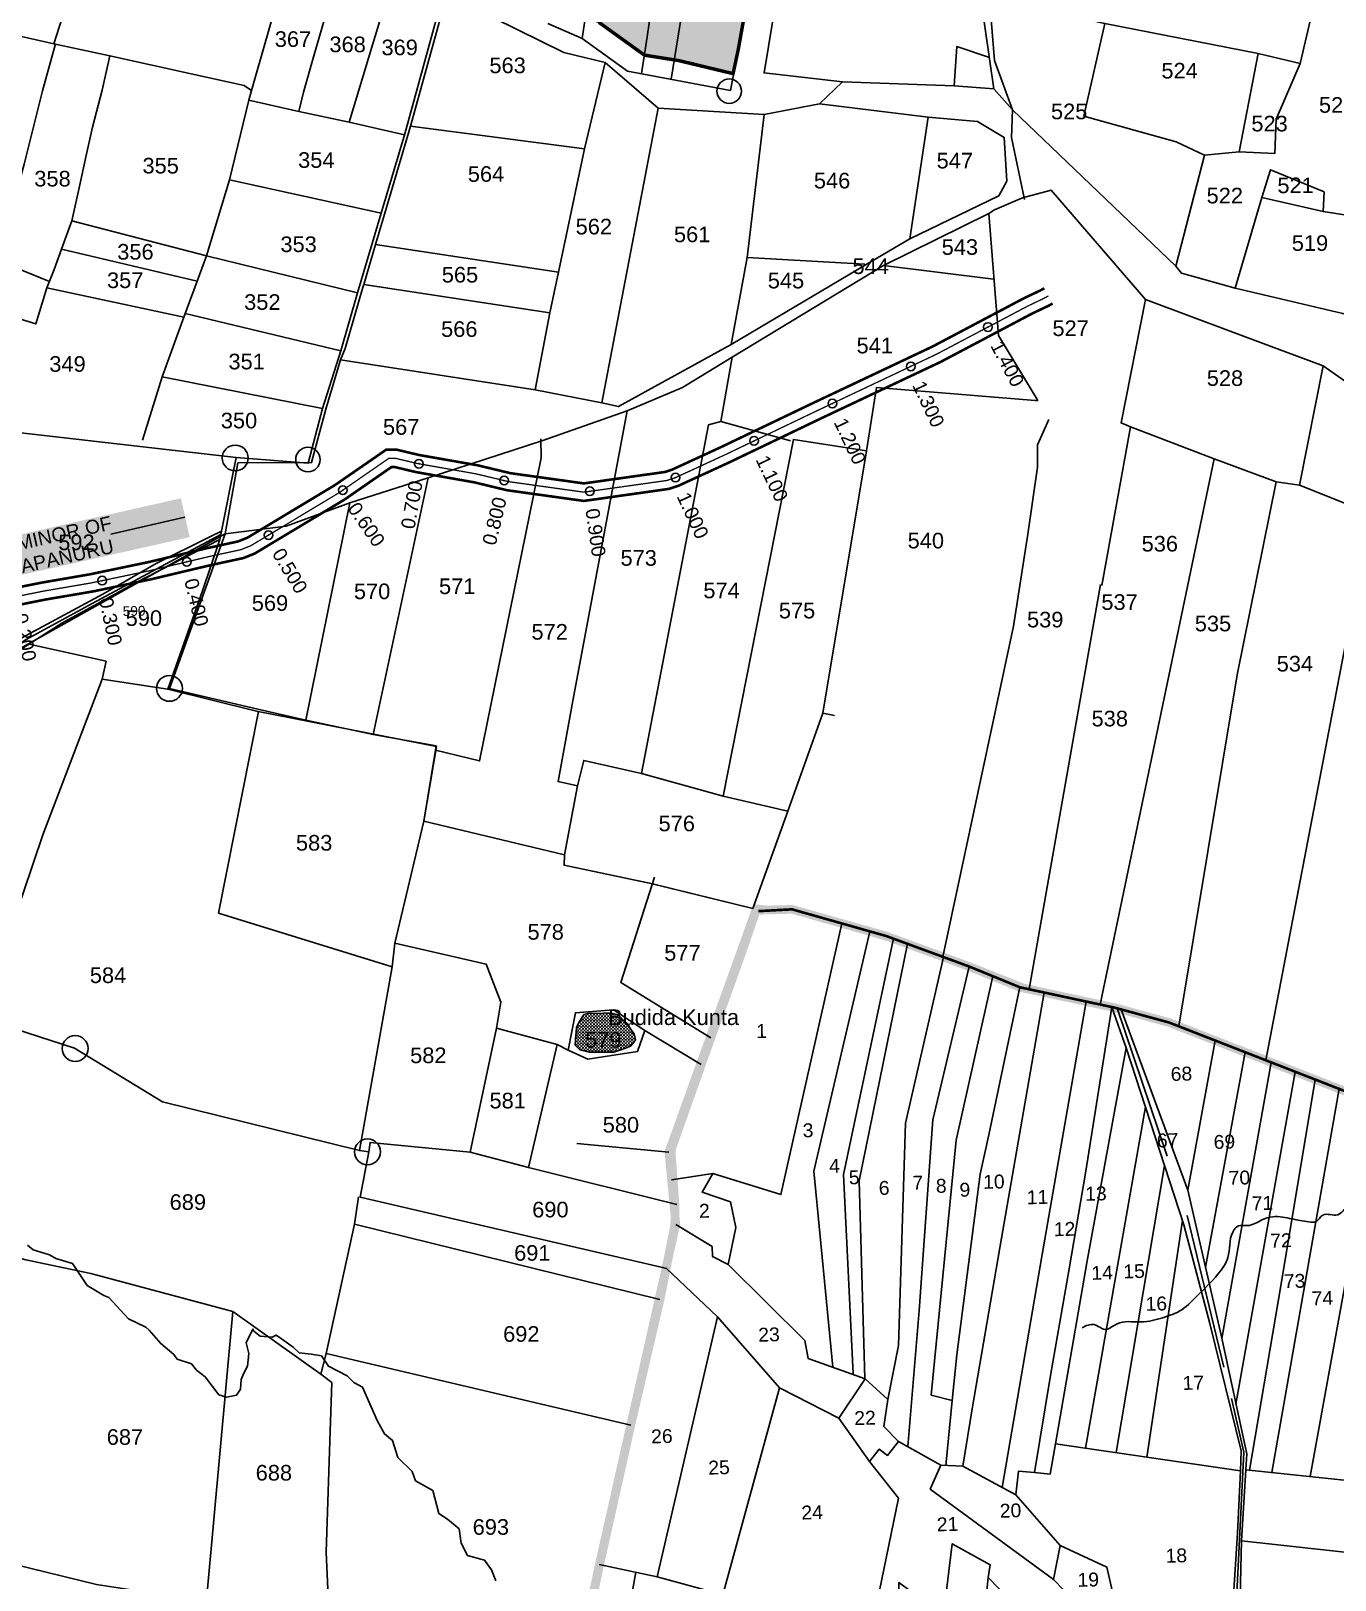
# Model space of a CAD drawing. Header units: inches. Extents: x 192867 to 224088, y 1602358 to 1617481.
# Drawn here: x 199522 to 201025, y 1608818 to 1610603 of the extents above; entities that cross this region are included whole.
import ezdxf
from ezdxf.enums import TextEntityAlignment as Align

# ---------------------------------------------------------------- set-up
doc = ezdxf.new("R2010")
doc.units = ezdxf.units.IN
doc.header["$LTSCALE"] = 15
doc.header["$MEASUREMENT"] = 0
doc.header["$PDMODE"] = 32
doc.header["$PDSIZE"] = 10
doc.linetypes.add('ACAD_ISO03W100', pattern=[30, 12, -18])
doc.linetypes.add('HIDDEN2', pattern=[0.1875, 0.125, -0.0625])
for name, color, linetype in [('BOUNDRY STONES', 240, 'Continuous'), ('CANAL1', 7, 'Continuous'), ('CS', 134, 'Continuous'), ('CSMark', 72, 'Continuous'), ('PAPER SIZE', 5, 'Continuous'), ('PLOTS', 7, 'Continuous'), ('PLOTS NO', 7, 'Continuous'), ('ROADS', 1, 'Continuous'), ('STREAMS', 4, 'Continuous'), ('STRUCTURE', 5, 'Continuous'), ('VILLAGE BOUNDRY', 5, 'Continuous'), ('wells', 7, 'Continuous'), ('WUA 8', 3, 'Continuous')]:
    doc.layers.add(name, color=color, linetype=linetype)
doc.styles.get("Standard").update_dxf_attribs({"font": 'arial.ttf'})
doc.dimstyles.get("Standard").update_dxf_attribs({"dimtxt": 0.18, "dimasz": 0.18, "dimexe": 0.18, "dimexo": 0.0625, "dimgap": 0.09, "dimtad": 0, "dimtih": 1, "dimtoh": 1, "dimdec": 4, "dimzin": 0, "dimdsep": 46, "dimtxsty": 'Standard', "dimcen": 0.09, "dimadec": 0, "dimazin": 0, "dimtfac": 1, "dimtdec": 4, "dimtofl": 0, "dimtmove": 0, "dimatfit": 3, "dimfxl": 1, "dimtolj": 1, "dimtzin": 0, "dimarcsym": 0})

msp = doc.modelspace()

# ---------------------------------------------------------------- hatches: boundary and pattern name
at = {"layer": 'PLOTS NO', "true_color": 0x105689}
h = msp.add_hatch(color=146, dxfattribs=at)
h.dxf.hatch_style = 1
h.paths.add_polyline_path([(199674.5, 1611149.4), (199736.3, 1611275.9), (199742.2, 1611294.1), (199770.7, 1611361.8), (199772.1, 1611382.8), (199782.3, 1611412.1), (199801.5, 1611485.1), (199812.2, 1611522.1), (199814.6, 1611531), (199818.7, 1611556.1), (199835.7, 1611647.9), (200091.5, 1611608.6), (200076, 1611546.1), (200426, 1611497.6), (200442.3, 1611554.6), (200396.8, 1611561), (200400.2, 1611567), (200369.2, 1611692.5), (200362.2, 1611706.7), (200308.4, 1611780.8), (200222.9, 1611904.7), (200200.1, 1611944.1), (200325.7, 1611937.7), (200443.2, 1611931.5), (200448.2, 1611837.9), (200553.9, 1611828.1), (200547.4, 1611796.6), (200662.7, 1611775.2), (200821.2, 1611746.7), (201020.6, 1611710), (201005.5, 1611627.1), (200997.2, 1611581.4), (200990.9, 1611546.1), (200976.3, 1611469.5), (200956.9, 1611385.6), (200969.4, 1611398), (200945.6, 1611301.1), (200923.3, 1611207.3), (200899, 1611087.6), (200705.6, 1611119.9), (200696.3, 1611119.8), (200665.7, 1611125.5), (200662, 1611009), (200531.7, 1611019.3), (200445.4, 1611029.4), (200396.9, 1611033.9), (200256.1, 1611060.8), (200115.3, 1611087.6), (200107, 1611049.7), (200102.3, 1611066.5), (200076.8, 1610920.8), (200127.6, 1610909.3), (200165.9, 1610900), (200201.7, 1610891.9), (200273.9, 1610879.3), (200312.1, 1610872.5), (200387.2, 1610859.2), (200337.4, 1610582.4), (200331.4, 1610554.3), (200268.4, 1610569.4), (200229.2, 1610575.6), (200176.7, 1610613.4), (200160.9, 1610619.5), (200132.1, 1610629.1), (200121.2, 1610635.1), (200084.5, 1610658.3), (200012.6, 1610697.5), (199998.7, 1610696.3), (199971.4, 1610708), (200002.5, 1610879.2), (200002.4, 1610902.2), (200030, 1611045.8), (200035.4, 1611082.6), (200001, 1611090.9), (199972.5, 1611097.7), (199942, 1611104.3), (199914.6, 1611110.2), (199857.7, 1611121.6), (199855, 1611104.5)])
at = {"layer": 'wells'}
h = msp.add_hatch(dxfattribs=at)
h.set_pattern_fill('DASH', color=4, scale=14.585985, angle=-0.032)
h.set_pattern_definition([(359.9679704, (169158.6997, 1606507.6775), (1.82426713, 1.82222866), [1.82324818, -1.82324818])])
h.paths.add_polyline_path([(200159.2, 1609469.7), (200165.6, 1609471.1), (200173.5, 1609470.9), (200181.9, 1609471.2), (200190.2, 1609471.5), (200199.3, 1609469), (200204.7, 1609463.5), (200208.8, 1609459.5), (200214.6, 1609451), (200217.2, 1609447.4), (200219, 1609440.4), (200215.8, 1609436.4), (200213.3, 1609433.1), (200207.5, 1609430.8), (200200.8, 1609428.6), (200193.8, 1609426.3), (200182.8, 1609426.3), (200177.1, 1609426.3), (200165.3, 1609426.4), (200154.6, 1609429), (200149.5, 1609434.3), (200149.8, 1609441.4), (200150.4, 1609449.8), (200150.7, 1609454.6), (200153.3, 1609459.5)])

# ---------------------------------------------------------------- linework, layer by layer
at = {"layer": 'BOUNDRY STONES', "color": 1}
for centre, radius in [((200326.9, 1610534.1), 14.1), ((199757.5, 1610111.2), 14.9), ((199841.3, 1610109.4), 14.1), ((199681.7, 1609845.6), 14.9), ((199573, 1609430.4), 14.9), ((199910, 1609311.3), 14.9)]:
    msp.add_circle(centre, radius, dxfattribs=at)
at = {"layer": 'CANAL1', "color": 200, "const_width": 3}
for points in [[(199487.3, 1609958.1), (199534.9, 1609967.6), (199590, 1609977.1), (199656.7, 1609991), (199726.6, 1610007.6), (199760.8, 1610015), (199771.3, 1610019.2), (199804, 1610038.8), (199872.5, 1610080), (199917.1, 1610110.8), (199931.5, 1610120.8), (199943.5, 1610120.8), (199969.7, 1610114.6), (200036.8, 1610102.8), (200074.7, 1610093.7), (200159.4, 1610081.9), (200252.9, 1610095.1), (200261.1, 1610097.8), (200316.9, 1610123.5), (200426.8, 1610176.1), (200561.1, 1610239.6), (200666.5, 1610295.3), (200685.8, 1610304.5), (200690.1, 1610306.8)], [(199490, 1609938.2), (199538.6, 1609948), (199593.7, 1609957.4), (199661, 1609971.5), (199731, 1609988.1), (199766.7, 1609995.8), (199780.2, 1610001.2), (199814.3, 1610021.7), (199883.4, 1610063.2), (199928.4, 1610094.4), (199937.7, 1610100.8), (199941.2, 1610100.8), (199965.7, 1610095), (200032.7, 1610083.2), (200071, 1610074), (200159.4, 1610061.7), (200257.5, 1610075.6), (200268.4, 1610079.2), (200325.4, 1610105.4), (200435.4, 1610158.1), (200570.1, 1610221.7), (200675.5, 1610277.4), (200695, 1610286.7), (200699.7, 1610289.3)]]:
    msp.add_lwpolyline(points, dxfattribs=at)
at = {"layer": 'CANAL1', "color": 1, "linetype": 'HIDDEN2', "ltscale": 4, "const_width": 1.5}
msp.add_lwpolyline([(199488.7, 1609948.1), (199536.8, 1609957.8), (199591.8, 1609967.2), (199658.9, 1609981.3), (199728.8, 1609997.9), (199763.7, 1610005.4), (199775.7, 1610010.2), (199809.1, 1610030.2), (199877.9, 1610071.6), (199922.7, 1610102.6), (199934.6, 1610110.8), (199942.3, 1610110.8), (199967.7, 1610104.8), (200034.7, 1610093), (200072.8, 1610083.9), (200159.4, 1610071.8), (200255.2, 1610085.3), (200264.8, 1610088.5), (200321.1, 1610114.4), (200431.1, 1610167.1), (200565.6, 1610230.7), (200671, 1610286.3), (200690.4, 1610295.6), (200694.9, 1610298.1)], dxfattribs=at)
at = {"layer": 'CS'}
for p in [(200625.2, 1610262.2), (200536.2, 1610216.8), (200445.8, 1610174), (200355.5, 1610130.9), (199969.3, 1610104.5), (199881.5, 1610074.1), (200067.4, 1610085.2), (200166.3, 1610072.8), (200264.9, 1610088.6), (199795.9, 1610022.3), (199701.8, 1609991.5), (199604.1, 1609969.8)]:
    msp.add_point(p, dxfattribs=at)
at = {"layer": 'PLOTS'}
for points in [[(200455.4, 1611342.7), (200477.5, 1611223.8), (200519.8, 1611020.9), (200587.2, 1610808.9), (200605.7, 1610734.2), (200617, 1610640.8), (200631.9, 1610536.6)], [(200667.3, 1610409.1), (200652.2, 1610480.8), (200653.6, 1610512.6), (200632.9, 1610569.3), (200627.2, 1610635.4), (200613.8, 1610736.3), (200569.5, 1610901), (200531.7, 1611019.3), (200519.8, 1611020.9), (200445.4, 1611029.4), (200396.9, 1611033.9), (200403.1, 1611081.6), (200415.3, 1611149.2)], [(200001.3, 1610645.7), (200136.3, 1610578.7), (200183.8, 1610567), (200245.1, 1610514.5), (200367.4, 1610507.2), (200430.8, 1610519.4), (200457.5, 1610544.7), (200367.2, 1610555.1), (200401.4, 1610763.6)], [(200005.5, 1610713.8), (200003.3, 1610698.1), (200012.7, 1610698), (200094.7, 1610652.5), (200131.7, 1610629.8), (200176.7, 1610613.4), (200231.5, 1610574.7), (200250.6, 1610572.1), (200286.1, 1610566.7)], [(199745.8, 1610023.8), (199760.5, 1610105.6), (199845.6, 1610106), (199861.9, 1610167.4), (199878.9, 1610224.3), (199884.4, 1610237.4), (199904.1, 1610306.7), (199905.8, 1610311.1), (199919.3, 1610357.2), (199932, 1610399.8), (199959.6, 1610493.6), (200001.3, 1610645.7), (200002.1, 1610651.8)], [(200617.9, 1610638.1), (200627.2, 1610635.4), (200697.3, 1610626.1), (200759.8, 1610612.1), (200936.6, 1610577.4), (200984.9, 1610566), (201005.3, 1610653.2), (201007.8, 1610658.3)], [(200354, 1609591.8), (200238.4, 1609620.4), (200136.5, 1609641.7), (200136.9, 1609653.8), (199974.9, 1609692.4), (199989.4, 1609778.7), (199782, 1609819.5), (199679.7, 1609844.6), (199719.7, 1609958.1), (199739.9, 1610017.1), (199758.5, 1610111.7), (199841.6, 1610105.4), (199858, 1610168.4), (199879.3, 1610234.6), (199898.3, 1610301.6), (199925.9, 1610393.3), (199953, 1610484.8), (199997.3, 1610646.2)], [(200117.9, 1610611.9), (200157.5, 1610594.8), (200209.8, 1610557.3), (200328.4, 1610535), (200346.4, 1610629.9)], [(197927.1, 1610594.2), (198241.7, 1610526.5), (198224.9, 1610447.5), (198377.4, 1610414.3), (198318, 1610177.9), (198459, 1610186.2), (198447.8, 1610124.2), (198804.6, 1610035), (198818.8, 1610072.1), (198889.8, 1610150.1), (198914, 1610188.4), (198939.4, 1610226.6), (198985.8, 1610290.9), (199313.4, 1610144.3), (199321.7, 1610167.4), (199473, 1610144.6), (199758.5, 1610111.7)], [(200586.4, 1610540.3), (200589.2, 1610585.4), (200627, 1610572.8)], [(200180.1, 1610174.6), (200245.1, 1610514.5)], [(200367.4, 1610507.2), (200347.8, 1610342.2), (200329, 1610241.9)], [(199959.6, 1610493.6), (200160, 1610467.6)], [(200874.9, 1610460.4), (200841.6, 1610332.5)], [(200397.6, 1610131), (200317.1, 1610153.2), (200330.4, 1610227.3)], [(200209.2, 1610165.5), (200146.8, 1609831.4), (200129.7, 1609738.1), (200151.9, 1609733.4), (200137.2, 1609653.8)], [(199839, 1609809.1), (199889.8, 1610059.7)], [(199394, 1609918.4), (199445.7, 1609910.4), (199505.8, 1609901), (199604.8, 1609954.4), (199666.4, 1609989.7), (199728.4, 1610020.2), (199741.8, 1610026.8)], [(200354, 1609591.8), (200235.2, 1609621.2), (200136.5, 1609641.7), (200137.2, 1609653.8), (199974.9, 1609692.4), (199988.2, 1609774.2), (199989.1, 1609779.3), (199916.6, 1609792.3), (199839, 1609809.1), (199783.6, 1609821.8), (199681.7, 1609845.6), (199745.8, 1610023.8)], [(199739.9, 1610017.1), (199643.2, 1609967.5), (199557.8, 1609920.9), (199511.9, 1609891.4), (199426, 1609837.6), (199372, 1609819.9), (199315.9, 1609801.5), (199281.2, 1609785.4), (199214.5, 1609742.9), (199138.7, 1609701.7), (199095.6, 1609697.1), (199093.3, 1609686.9), (199001.1, 1609660.6)], [(199519.8, 1609896.5), (199608.6, 1609876.8), (199604, 1609856.4), (199535.8, 1609676.8), (199490.5, 1609542.2), (199397.9, 1609558.6)], [(199604, 1609856.4), (199679.7, 1609844.6)], [(199249.2, 1609409.7), (199457.7, 1609369.2), (199475.7, 1609462), (199572.3, 1609430.9), (199673.8, 1609369.1), (199900.6, 1609312.7), (199938.3, 1609524.6), (199738.4, 1609586.6), (199784.2, 1609819.1)], [(200394.5, 1609703.9), (200434.9, 1609817.2)], [(200151.9, 1609733.4), (200159.3, 1609762.5), (200225.9, 1609747.3), (200320.1, 1609721.3), (200394.5, 1609703.9), (200354, 1609591.8)], [(199974.9, 1609692.4), (199941.4, 1609551.9), (199938.3, 1609524.6)], [(200305.7, 1609442.6), (200202.1, 1609506.5), (200240.8, 1609627.8)], [(199941.4, 1609551.9), (200046.8, 1609527.7), (200063.8, 1609483.7), (200058.8, 1609453.9), (200028.2, 1609310.8), (199913, 1609322.2), (199911.7, 1609311.3), (199900.6, 1609312.7)], [(200128.7, 1609434.9), (200141.1, 1609428.4), (200149.7, 1609471.7), (200193.5, 1609475.1), (200229.5, 1609451.1), (200221.3, 1609427.1), (200163.8, 1609418.2), (200141.1, 1609428.4)], [(200028.2, 1609310.8), (200095.6, 1609293.3), (200128.7, 1609434.9), (200058.8, 1609453.9)], [(200229.5, 1609451.1), (200294.4, 1609412.2)], [(199862.2, 1609078.8), (199856, 1609055.1), (199754.7, 1609127.2), (199591, 1609170.9), (199516.2, 1609186.8), (199454.1, 1609203.7), (199451.6, 1609194.7), (199421.9, 1609200.3), (199446, 1609309.3), (199457.6, 1609369.2)], [(200254.9, 1609176.8), (199901.7, 1609259.1), (199911.7, 1609311.3)], [(200266.6, 1609250.5), (200095.6, 1609293.3)], [(199899.5, 1609259.6), (199894.8, 1609227.8), (200246.8, 1609141)], [(199894.8, 1609227.8), (199862.2, 1609078.8), (200213.5, 1608996.3)], [(199462.2, 1608845.7), (199597.7, 1608812.4), (199642.4, 1608805.8), (199725.2, 1608803.2), (199754.7, 1609127.2)], [(199725.2, 1608803.2), (199865.2, 1608790.2), (199862.4, 1608850), (199866.9, 1608989.2), (199868.7, 1609045.4), (199856, 1609055.1)]]:
    msp.add_lwpolyline(points, dxfattribs=at)
at = {"layer": 'PLOTS', "color": 0}
for points in [[(200157.5, 1610594.8), (200166.7, 1610657), (200175.1, 1610712.7), (200184.1, 1610773.5), (200194, 1610839.4), (200201.7, 1610891.9)], [(200273.9, 1610879.3), (200263.7, 1610809.7), (200255.4, 1610753.2), (200247.3, 1610698.4), (200239.4, 1610644.2), (200232.4, 1610596.8), (200225.9, 1610554.3)], [(200259.9, 1610547.9), (200270.5, 1610611.9), (200279.9, 1610668.6), (200289.4, 1610726), (200299.7, 1610787.7), (200306.9, 1610839.7), (200312.8, 1610872.4)], [(199612.8, 1610574.8), (199706.9, 1610554.1), (199767.9, 1610540.8), (199776.3, 1610534.8), (199793.6, 1610595.2), (199811, 1610656), (199826.8, 1610706.3)], [(199880.4, 1610686.2), (199848.2, 1610574.8), (199836.1, 1610532.8), (199830.8, 1610510.7), (199773.1, 1610523.7), (199776.3, 1610534.8)], [(199889, 1610498.4), (199916.2, 1610588.8), (199934.9, 1610651), (199939.1, 1610665.3)], [(199596.2, 1610649.8), (199558, 1610618.7), (199548.5, 1610588.8)], [(199354.2, 1610194.8), (199370.9, 1610239.9), (199408.9, 1610225.8), (199435.5, 1610265.4), (199461.4, 1610286), (199527.6, 1610265.8), (199540.3, 1610307.4), (199548.8, 1610328.5), (199557.3, 1610351.9), (199569, 1610384.5), (199577.6, 1610422.8), (199585.8, 1610459.9), (199593.1, 1610492.4), (199604.1, 1610535.2), (199612.8, 1610574.8), (199548.5, 1610588.8), (199511, 1610597.1), (199509.3, 1610589.4), (199428.9, 1610608.4), (199396.8, 1610616.5)], [(199483.4, 1610339), (199514.4, 1610449.8), (199535.3, 1610534.5), (199550.2, 1610588.5)], [(199773.1, 1610523.7), (199750.9, 1610432), (199925.9, 1610393.3)], [(199830.8, 1610510.7), (199889, 1610498.4), (199952.8, 1610483.9)], [(199159.3, 1610480.3), (199217, 1610454.7), (199292.2, 1610421.4), (199397.5, 1610374.1), (199484.7, 1610338.5), (199543.3, 1610314.7)], [(199750.9, 1610432), (199724.3, 1610344.4), (199713.5, 1610315), (199698.3, 1610273.5), (199673.1, 1610204.9), (199650.8, 1610131.8)], [(199898.3, 1610301.6), (199724.3, 1610344.4), (199569, 1610384.5)], [(199557.3, 1610351.9), (199713.5, 1610315)], [(199540.3, 1610307.4), (199698.3, 1610273.5)], [(199699.9, 1610277.8), (199879.3, 1610234.6)], [(199858, 1610168.4), (199673.1, 1610204.9)], [(200456.7, 1609574.6), (200386.5, 1609262), (200307.9, 1609286.5), (200260.5, 1609279.1)], [(200446.3, 1609063), (200424.4, 1609289.2), (200489, 1609565.5)], [(200516.1, 1609557.1), (200458.8, 1609285.4), (200469.8, 1609055.4)], [(200483.2, 1609049.9), (200476.9, 1609277.9), (200532.3, 1609551.1)], [(200574, 1609535.8), (200530, 1609344.5), (200522.1, 1609088.2), (200509.9, 1609025.8)], [(200532.7, 1608971.5), (200545.8, 1609128.6), (200561.6, 1609348.3), (200603.5, 1609525)], [(200630.8, 1609513.8), (200588.7, 1609324.8), (200559.8, 1609030.9), (200584, 1609024.5), (200589.4, 1609077.5), (200616.1, 1609285.6), (200626.1, 1609330.8), (200662.1, 1609501)], [(200689.8, 1609495.1), (200640.7, 1609211.7), (200607.4, 1609017.2), (200596.2, 1608948.9)], [(200641.6, 1608924.4), (200687.6, 1609193), (200738.4, 1609484.6)], [(200768.1, 1609478.2), (200737.7, 1609286.9), (200718.6, 1609176.4), (200697.2, 1609053.4), (200679, 1608941.6), (200660.4, 1608943.4), (200657.2, 1608915.9)], [(200679, 1608941.6), (200697, 1608939.8), (200703.1, 1608974.7), (200739.7, 1609185.6), (200784.6, 1609431.2), (200768.1, 1609478.2)], [(200778.7, 1609475.5), (200855.5, 1609267.1), (200893.8, 1609100), (200923.4, 1608963.3), (200922.6, 1608944.9), (201317.2, 1608903.1)], [(200855.5, 1609267.1), (200887, 1609439.7)], [(200703.1, 1608974.7), (200916.3, 1608943.6), (200917.2, 1608966.8), (200881, 1609113.3), (200851, 1609227.1), (200784.6, 1609431.2)], [(200921.6, 1609426.2), (200875.9, 1609178.2)], [(200894.7, 1609096.1), (200951.8, 1609414.5)], [(200979.3, 1609403.7), (200911, 1609020.4)], [(200926.5, 1608944.5), (200963.4, 1609161.3), (201002.5, 1609394.7)], [(201030.1, 1609383.9), (200952.2, 1608941.8)], [(200806.7, 1609363.3), (200737.6, 1608969.7)], [(200996.7, 1608937.1), (201074.6, 1609366.5)], [(200772.8, 1608964.6), (200828.7, 1609295.6)], [(200307.9, 1609286.5), (200295.8, 1609264.8), (200328.3, 1609253.6), (200334.6, 1609224.1), (200325.8, 1609181.4), (200307.7, 1609190.6), (200307.3, 1609202.1), (200265.4, 1609227.7)], [(200849.3, 1609232.2), (200808.4, 1608959.4)], [(200453.4, 1609004.5), (200384.7, 1609039.3), (200313.5, 1609121.1), (200254.1, 1609177.3)], [(200325.8, 1609181.4), (200414.2, 1609093.7), (200417.8, 1609073.2), (200483.6, 1609049.7), (200509.9, 1609025.8), (200505.1, 1608994.6), (200521.9, 1608977.5), (200509.4, 1608961.3), (200499.9, 1608968.6), (200488.8, 1608954.4), (200453.4, 1609004.5), (200483.6, 1609049.7)], [(200313.5, 1609121.1), (200244, 1608821.3), (200177.2, 1608835.7)], [(200384.7, 1609039.3), (200319.7, 1608800.7)], [(200584, 1609024.5), (200576.5, 1608949.9)], [(200521.9, 1608977.5), (200570.9, 1608950.2), (200558.7, 1608922.5), (200700.9, 1608818.3), (200734.2, 1608783.8), (200777.2, 1608767.2), (200762.1, 1608832.7), (200708.4, 1608857.6), (200700.9, 1608818.3)], [(200244, 1608821.3), (200472.2, 1608759.2), (200473.4, 1608792.9), (200500, 1608789.4), (200499.6, 1608803.7), (200522.1, 1608912.1), (200488.8, 1608954.4)], [(200708.4, 1608857.6), (200657.2, 1608915.9), (200596.2, 1608948.9), (200570.9, 1608950.2)], [(200777.2, 1608767.2), (200772.8, 1608736.8), (200909.9, 1608685.3), (200915.7, 1608707.5), (200907.4, 1608787.9), (200912.9, 1608871.7), (200916.3, 1608943.6)], [(200922.6, 1608944.9), (200917.6, 1608863), (200915.5, 1608782.6), (200921.5, 1608725.6), (200919.1, 1608684.6), (200918.5, 1608673.7), (200902.1, 1608506), (200890.4, 1608386.4), (200866.4, 1608187.5), (201109.2, 1608181), (201140.3, 1608180.2), (201151.9, 1608180.5), (201223.5, 1608184.2), (201385.8, 1608186)], [(200917.6, 1608863), (201305.6, 1608820.3)], [(200499.6, 1608803.7), (200522.8, 1608798.8), (200522.4, 1608814.8), (200574, 1608777.4), (200584, 1608859.5), (200627.6, 1608835.3), (200625.6, 1608820.5), (200662.4, 1608782.4), (200730.8, 1608736.5), (200734.2, 1608783.8)], [(200219.1, 1608826.7), (200149.3, 1608438.2)], [(200625.6, 1608820.5), (200579.2, 1608367.2)]]:
    msp.add_lwpolyline(points, dxfattribs=at)
at = {"layer": 'PLOTS NO'}
for points in [[(200759.8, 1610612.1), (200735.8, 1610505.3), (200842.2, 1610475.8), (200874.9, 1610460.4), (200914.7, 1610464.2), (200955.8, 1610462.2), (200957.4, 1610501.7), (200984.9, 1610566)], [(200936.6, 1610577.4), (200914.7, 1610464.2)], [(200103.1, 1610189.6), (200120, 1610278.6), (200130.3, 1610325.4), (200160, 1610467.6), (200183.8, 1610567)], [(200367.2, 1610555.1), (200457.5, 1610544.7), (200586.4, 1610540.3), (200631.9, 1610536.6), (200653.6, 1610512.6), (200841.6, 1610332.5), (200848.1, 1610324.2), (200910.1, 1610307.1), (201034.3, 1610277.6), (201052.4, 1610272.6), (201100.9, 1610254.9), (201109.7, 1610246.1), (201110.5, 1610238.6), (201110.7, 1610214.7), (201256.7, 1610166.3), (201382.8, 1610068.7), (201564, 1609896.1)], [(200430.8, 1610519.4), (200556.3, 1610504.1), (200613.2, 1610499.2), (200643.7, 1610480.8), (200646.8, 1610430.2), (200637.7, 1610413.5), (200535.1, 1610363.7), (200484.8, 1610334.1), (200329, 1610241.9), (200199.2, 1610170.4), (200180.1, 1610174.6), (200103.1, 1610189.6), (199878.9, 1610224.3)], [(200535.1, 1610363.7), (200556.3, 1610504.1)], [(201085.2, 1610334.3), (201075.5, 1610385.3), (201011.7, 1610395.2), (201012.6, 1610417.9), (200951, 1610443.4), (200940.7, 1610411.6), (200910.1, 1610307.1)], [(200448.1, 1609814.3), (200434.9, 1609817.2), (200485.3, 1610119.6), (200496.6, 1610192.5), (200679.6, 1610177.5), (200682.6, 1610177.6), (200637.3, 1610252.6), (200626, 1610393), (200632.8, 1610397.1), (200664.8, 1610411), (200698.1, 1610419.8), (200806.9, 1610293.8), (200951.7, 1610239.7), (201011.6, 1610217.6), (201090.5, 1610162.2)], [(200940.7, 1610411.6), (201011.7, 1610395.2)], [(199491.5, 1609832.7), (199510.3, 1609892), (199521, 1609898.1), (199745.8, 1610023.8), (199816.3, 1610032.6), (199889.8, 1610059.7), (199979.9, 1610088.2), (200110.9, 1610130.9), (200209.2, 1610165.5), (200273.2, 1610192.6), (200330.4, 1610227.3), (200504.6, 1610333.2), (200626, 1610393)], [(199919.3, 1610357.2), (200130.3, 1610325.4)], [(200347.8, 1610342.2), (200483.3, 1610334.8)], [(200631.7, 1610317.3), (200504.6, 1610333.2)], [(199905.8, 1610311.1), (200120, 1610278.6)], [(201066.3, 1610047.1), (200984.2, 1610080), (200957.4, 1610083.9), (200886, 1610110.2), (200789.4, 1610147.3), (200778.6, 1610151.6), (200806.9, 1610293.8)], [(200984.2, 1610080), (201011.6, 1610217.6)], [(200317.1, 1610153.2), (200303.2, 1610149.5), (200225.9, 1609747.3)], [(200573.2, 1609536.1), (200654.5, 1609917.5), (200671.1, 1610023.2), (200682.3, 1610100.8), (200682.2, 1610126.5), (200695.4, 1610155.4)], [(200789.4, 1610147.3), (200756.3, 1609964.1)], [(199988.2, 1609774.2), (200039.1, 1609762), (200110.1, 1610111.5), (200109.6, 1610133.2)], [(200320.1, 1609721.3), (200400.9, 1610132.7), (200485.3, 1610119.6)], [(200754.4, 1609481.2), (200886, 1610110.2)], [(199979.9, 1610088.2), (199916.6, 1609792.3)], [(200957.4, 1610083.9), (200912.5, 1609861.3), (200845.1, 1609456.1)], [(200945.5, 1609416.9), (201066.3, 1610047.1)], [(200672.6, 1609498.8), (200755, 1609965.4)]]:
    msp.add_lwpolyline(points, dxfattribs=at)
at = {"layer": 'ROADS'}
msp.add_lwpolyline([(198793.4, 1609663.2), (198873.4, 1609650.8), (198957.5, 1609653.4), (199011.7, 1609668.8), (199081.8, 1609696.2), (199099.1, 1609700.7), (199130.8, 1609705.4), (199173.6, 1609727), (199282.5, 1609791.4), (199338.9, 1609814.5), (199430.6, 1609845.5), (199516.6, 1609902), (199592.5, 1609943.6), (199741.1, 1610023)], dxfattribs=at)
at = {"layer": 'ROADS', "linetype": 'ACAD_ISO03W100'}
msp.add_lwpolyline([(200774.2, 1609476.8), (200854.8, 1609237.9), (200905.8, 1609026.9), (200920, 1608965.3), (200911.4, 1608787.1)], dxfattribs=at)
at = {"layer": 'STREAMS'}
msp.add_lwpolyline([(200159.2, 1609469.7), (200165.6, 1609471.1), (200173.5, 1609470.9), (200181.9, 1609471.2), (200190.2, 1609471.5), (200199.3, 1609469), (200204.7, 1609463.5), (200208.8, 1609459.5), (200214.6, 1609451), (200217.2, 1609447.4), (200219, 1609440.4), (200215.8, 1609436.4), (200213.3, 1609433.1), (200207.5, 1609430.8), (200200.8, 1609428.6), (200193.8, 1609426.3), (200182.8, 1609426.3), (200177.1, 1609426.3), (200165.3, 1609426.4), (200154.6, 1609429), (200149.5, 1609434.3), (200149.8, 1609441.4), (200150.4, 1609449.8), (200150.7, 1609454.6), (200153.3, 1609459.5), (200159.2, 1609469.7)], dxfattribs=at)
at = {"layer": 'STREAMS', "color": 4}
msp.add_lwpolyline([(199517.9, 1609203.9), (199524.6, 1609198.3), (199543.3, 1609192.6), (199550.7, 1609188.4), (199570.1, 1609182.8), (199587, 1609157.4), (199606, 1609145.8), (199611.7, 1609143.3), (199634.3, 1609118.9), (199654.4, 1609109.3), (199658.3, 1609105.8), (199671.7, 1609090.3), (199686.8, 1609077.7), (199690.7, 1609072.4), (199707.2, 1609067.1), (199712.9, 1609059.7), (199722.7, 1609051.9), (199738.7, 1609031.3), (199747.5, 1609028.5), (199759.1, 1609030.9), (199763.7, 1609037.6), (199764.4, 1609048.9), (199767.2, 1609055.6), (199771.5, 1609064.4), (199773.2, 1609078.8), (199770.1, 1609091.1), (199777.9, 1609107.1), (199778.9, 1609104.7), (199786.3, 1609099), (199800.1, 1609097.6), (199804.6, 1609100.1), (199811, 1609095.9), (199824.4, 1609086.3), (199831.4, 1609079.7), (199845.2, 1609078.2), (199856.8, 1609076.1), (199864.9, 1609064.2), (199875.5, 1609058.9), (199886.7, 1609053.2), (199894.1, 1609045.5), (199904.4, 1609040.2), (199921, 1609001.6), (199929.4, 1608986.1), (199938.9, 1608978.7), (199944.9, 1608959), (199961.5, 1608942.8), (199965.4, 1608932.2), (199985.4, 1608920.9), (199992.1, 1608894.3), (200002, 1608888), (200015.8, 1608876.7), (200017.9, 1608860.2), (200025.3, 1608846.1), (200045, 1608840.8), (200053.1, 1608829.5), (200058, 1608816.8)], dxfattribs=at)
at = {"layer": 'STREAMS'}
msp.add_spline([(201212.1, 1609313.7), (201180.5, 1609305.8), (201145.3, 1609297.1), (201123.6, 1609296.5), (201102.8, 1609277.4), (201084.1, 1609271.8), (201069.8, 1609258.3), (201040.1, 1609249), (201028.4, 1609238.8), (201011.1, 1609238.3), (201003.2, 1609230.9), (200995.1, 1609230.7), (200975.5, 1609234), (200953.6, 1609236.5), (200940.9, 1609232.8), (200924.3, 1609226.3), (200914.1, 1609226), (200907.4, 1609218.9), (200901.8, 1609189.6), (200890.3, 1609170.3), (200865.6, 1609144.5), (200845.7, 1609127.5), (200832.8, 1609122.1), (200808.4, 1609115.8), (200793.8, 1609115.4), (200780.1, 1609115), (200768.4, 1609110), (200761.6, 1609106.6), (200747.7, 1609112.1), (200733.6, 1609108.5)], degree=3, dxfattribs=at)
at = {"layer": 'VILLAGE BOUNDRY', "color": 5, "linetype": 'HIDDEN2', "ltscale": 14}
for points in [[(200094.4, 1608449, 10, 10, 0), (200176.6, 1608832.8, 10, 10, 0), (200265.4, 1609227.7, 10, 10, 0), (200257.4, 1609311, 10, 10, 0), (200358.2, 1609591.4, 10, 10, 0), (200371.6, 1609590.1, 0, 0, 0)], [(200371.6, 1609590.1, 10, 10, 0), (200399.3, 1609590.9, 10, 10, 0), (200489, 1609565.5, 10, 10, 0), (200512.8, 1609558.3, 10, 10, 0), (200603.5, 1609525, 10, 10, 0), (200666.3, 1609500.1, 10, 10, 0), (200771.9, 1609477.4, 10, 10, 0), (200834, 1609460.4, 10, 10, 0), (201030.1, 1609383.9, 10, 10, 0), (201120.8, 1609348.2, 10, 10, 0), (201196.6, 1609317.3, 10, 10, 0), (201342.7, 1609303, 10, 10, 0), (201381.7, 1609299.1, 10, 10, 0), (201353.5, 1609135.6, 10, 10, 0), (201305.3, 1608819.5, 10, 10, 0), (201254.5, 1608552.3, 10, 10, 0)]]:
    msp.add_lwpolyline(points, format="xyseb", dxfattribs=at)
at = {"layer": 'VILLAGE BOUNDRY', "color": 5, "linetype": 'HIDDEN2', "ltscale": 14, "const_width": 10}
msp.add_lwpolyline([(200151.5, 1608710.9), (200177.2, 1608833.6), (200213.5, 1608996.3), (200247.4, 1609142), (200264.2, 1609227.2), (200264.4, 1609250.2), (200259.9, 1609313.5), (200305.7, 1609442.6), (200324.6, 1609494.4), (200340.8, 1609539.5), (200358, 1609589.7), (200399.3, 1609590.9), (200507.7, 1609560.2), (200603.5, 1609525), (200662.1, 1609501), (200771.9, 1609477.4), (200834, 1609460.4), (201074.6, 1609366.5)], dxfattribs=at)
at = {"layer": 'VILLAGE BOUNDRY', "const_width": 3}
msp.add_lwpolyline([(200360.6, 1609588.8), (200399.3, 1609590.9), (200507.7, 1609560.2), (200603.5, 1609525), (200662.1, 1609501), (200771.9, 1609477.4), (200834, 1609460.4), (201074.6, 1609366.5), (201151.8, 1609335.9), (201196.6, 1609317.3), (201386.2, 1609298.6)], dxfattribs=at)
at = {"layer": 'VILLAGE BOUNDRY', "linetype": 'Continuous'}
msp.add_lwpolyline([(200257.4, 1609311), (200151.4, 1609321.1)], dxfattribs=at)
at = {"layer": 'WUA 8', "color": 15, "const_width": 4}
msp.add_lwpolyline([(200387.2, 1610859.2), (200337.4, 1610582.4), (200331.4, 1610554.3), (200268.4, 1610569.4), (200229.2, 1610575.6), (200176.7, 1610613.4)], dxfattribs=at)
at = {"layer": 'WUA 8', "const_width": 3}
msp.add_lwpolyline([(200387.2, 1610859.2), (200337.4, 1610582.4), (200331.4, 1610554.3), (200268.4, 1610569.4), (200229.2, 1610575.6), (200176.7, 1610613.4)], dxfattribs=at)

# ---------------------------------------------------------------- texts
at = {"layer": 'CSMark', "color": 1}
for s, rotation, p in [('1.400', 297.828, (200634.6, 1610244.5)), ('1.300', 295.3071, (200544.7, 1610198.7)), ('1.200', 295.3071, (200454.3, 1610155.9)), ('1.100', 295.5853, (200364.2, 1610112.9)), ('0.600', 304.6673, (199892.9, 1610057.6)), ('1.000', 294.7131, (200273.3, 1610070.4)), ('0.900', 278.0467, (200169.1, 1610053)), ('0.500', 300.9753, (199806.2, 1610005.2)), ('0.400', 283.3628, (199706.4, 1609972)), ('0.300', 281.8164, (199608.2, 1609950.2)), ('0.200', 281.373, (199509.8, 1609932))]:
    msp.add_text(s, height=16, rotation=rotation, dxfattribs=at).set_placement(p, align=Align.MIDDLE_LEFT)
for s, rotation, p in [('0.700', 79.9715, (199965.9, 1610084.8)), ('0.800', 76.5753, (200062.8, 1610065.7))]:
    msp.add_text(s, height=16, rotation=rotation, dxfattribs=at).set_placement(p, align=Align.MIDDLE_RIGHT)
at = {"layer": 'PLOTS NO'}
for s, p in [('367', (199803.1, 1610585.1)), ('368', (199866.1, 1610579)), ('369', (199926.1, 1610575.5)), ('563', (200050.5, 1610554.8)), ('524', (200825.1, 1610548.7)), ('520', (201006.7, 1610509.2)), ('525', (200697.8, 1610501.7)), ('523', (200928.8, 1610487.7)), ('355', (199650.6, 1610439.2)), ('354', (199830, 1610445.7)), ('547', (200566, 1610445)), ('358', (199525.9, 1610424.2)), ('564', (200025.6, 1610429.6)), ('546', (200424.5, 1610422)), ('521', (200958.8, 1610416.5)), ('522', (200877.2, 1610404.7)), ('562', (200149.9, 1610369)), ('353', (199809.6, 1610348.6)), ('561', (200263.2, 1610360)), ('543', (200571.8, 1610345.4)), ('519', (200975.4, 1610350)), ('356', (199621.5, 1610339.9)), ('565', (199995.6, 1610313.5)), ('544', (200469, 1610323.3)), ('357', (199609.7, 1610307.1)), ('545', (200371.4, 1610306.7)), ('352', (199767.8, 1610282)), ('566', (199994.8, 1610250.8)), ('527', (200699.5, 1610251.8)), ('541', (200473.7, 1610231.8)), ('349', (199543.2, 1610210.6)), ('351', (199749.7, 1610213.4)), ('528', (200877.4, 1610194.3)), ('350', (199740.9, 1610145.4)), ('567', (199927.8, 1610138)), ('592', (199553.5, 1610005)), ('540', (200532.6, 1610007)), ('573', (200201.6, 1609987)), ('536', (200802.3, 1610003.4)), ('571', (199992.4, 1609954.3)), ('569', (199776.6, 1609935)), ('570', (199894.3, 1609948.5)), ('574', (200297.1, 1609949.5)), ('537', (200755.9, 1609936.1)), ('590', (199631.2, 1609917.6)), ('575', (200384.1, 1609926.3)), ('539', (200670.2, 1609915.9)), ('572', (200099, 1609901.8)), ('535', (200863.6, 1609911.4)), ('534', (200958, 1609865.1)), ('538', (200744.6, 1609801.8)), ('576', (200245.5, 1609680.9)), ('583', (199827.5, 1609658.6)), ('578', (200094.4, 1609555.9)), ('577', (200252, 1609531.7)), ('584', (199589.9, 1609505.9)), ('Budida Kunta', (200187.3, 1609457.5)), ('579', (200160.8, 1609431.4)), ('582', (199959.1, 1609413.6)), ('581', (200050.6, 1609361.4)), ('580', (200181.1, 1609333.5)), ('689', (199681.9, 1609244.4)), ('690', (200099.8, 1609235.8)), ('691', (200079, 1609185.8)), ('692', (200066.3, 1609092.4)), ('687', (199609.4, 1608973.6)), ('688', (199781.1, 1608932.4)), ('693', (200031.2, 1608869.9))]:
    msp.add_text(s, height=18, dxfattribs=at).set_placement(p)
for s, height, rotation, p in [('590', 11.21, 1.2942, (199628, 1609929)), ('1', 16, 1.6121, (200358.2, 1609442.4)), ('68', 15.98, 1.6121, (200836, 1609393)), ('3', 16, 1.6121, (200411.8, 1609328)), ('67', 15.98, 1.6121, (200820.1, 1609316.3)), ('69', 15.98, 1.6121, (200885.5, 1609314.6)), ('4', 16, 1.6121, (200442.2, 1609287)), ('5', 16, 1.6121, (200465, 1609273.8)), ('6', 16, 1.6121, (200499.5, 1609261.6)), ('7', 16, 1.6121, (200538.3, 1609267.6)), ('8', 16, 1.6121, (200565.3, 1609264)), ('9', 16, 1.6121, (200592.6, 1609259.5)), ('10', 15.98, 1.6121, (200619.8, 1609268.6)), ('70', 15.98, 1.6121, (200902.8, 1609273.2)), ('11', 15.98, 1.6121, (200670.1, 1609250.8)), ('13', 15.98, 1.6121, (200737.4, 1609254.9)), ('71', 15.98, 1.6121, (200929.4, 1609243.9)), ('2', 16, 1.6121, (200292.3, 1609235.2)), ('12', 15.98, 1.6121, (200701.3, 1609214)), ('72', 15.98, 1.6121, (200950.7, 1609200.9)), ('14', 15.98, 1.6121, (200744.6, 1609163.7)), ('15', 15.98, 1.6121, (200781.4, 1609165.4)), ('73', 15.98, 1.6121, (200966.4, 1609154.1)), ('74', 15.98, 1.6121, (200998.5, 1609134.4)), ('16', 15.98, 1.6121, (200807, 1609128)), ('23', 15.98, 1.6121, (200360.6, 1609092.4)), ('17', 15.98, 1.6121, (200849.7, 1609036.8)), ('22', 15.98, 1.6121, (200471.3, 1608996.3)), ('26', 15.98, 1.6121, (200237.1, 1608975.2)), ('25', 15.98, 1.6121, (200303, 1608939.2)), ('24', 15.98, 1.6121, (200410.3, 1608887.4)), ('20', 15.98, 1.6121, (200639, 1608889.5)), ('21', 15.98, 1.6121, (200566.4, 1608873.8)), ('18', 15.98, 1.6121, (200830.1, 1608837.6)), ('19', 15.98, 1.6121, (200728.6, 1608809.8))]:
    msp.add_text(s, height=height, rotation=rotation, dxfattribs=at).set_placement(p)
at = {"layer": 'STRUCTURE', "color": 5, "insert": (199461.6, 1610010.6), "char_height": 16, "width": 237.917, "attachment_point": 1, "rotation": 12.6697, "bg_fill": 1, "box_fill_scale": 1.1, "bg_fill_color": 7, "bg_fill_true_color": 16777215, "bg_fill_transparency": 0}
msp.add_mtext('{\\C1;12L MINOR OF BALAPANURU}', dxfattribs=at)

# ---------------------------------------------------------------- leaders
at = {"layer": 'PAPER SIZE', "color": 1}
msp.add_leader([(199699.4, 1610042.9), (199614, 1610023.3)], dimstyle='Standard', override={"dimasz": 40, "dimgap": 0.09, "dimtad": 0, "dimtfill": 2, "dimtfillclr": 5}, dxfattribs=at)

doc.saveas('drawing.dxf')
